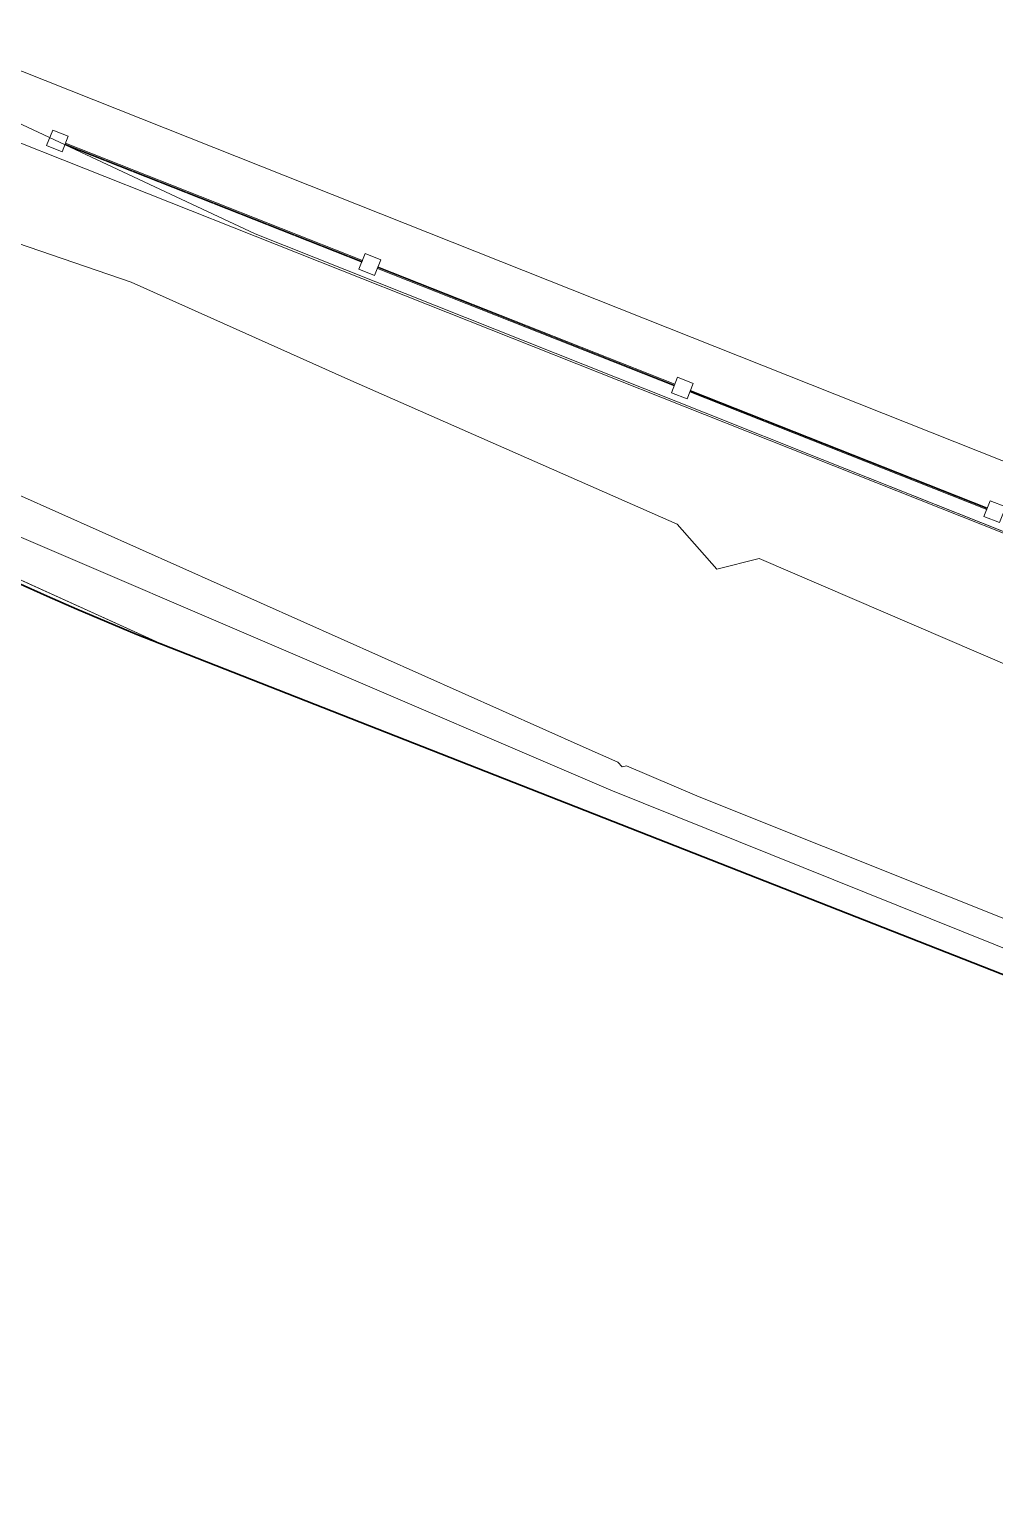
# Model space of a CAD drawing. Header units: metres. Extents: x -207 to 292, y -187 to 169.
# Drawn here: x -105.204 to -102.33, y -59.189 to -54.849 of the extents above; entities that cross this region are included whole.
import ezdxf

# ---------------------------------------------------------------- set-up
doc = ezdxf.new("R2010")
doc.units = ezdxf.units.M
for name, color, linetype, lineweight in [('A-GLAZ-CWMG', 7, 'Continuous', 9), ('C-TOPO', 7, 'Continuous', 9), ('C-TOPO-MINR', 7, 'Continuous', 9), ('CERCO INTERIOR', 7, 'Continuous', 9), ('solera', 7, 'Continuous', 35)]:
    doc.layers.add(name, color=color, linetype=linetype, lineweight=lineweight)
doc.layers.add('PR10-ARQ-PL-001-Emplazamiento-C-1_dwg', color=7, linetype='Continuous', lineweight=9, true_color=0x767676)

# ---------------------------------------------------------------- blocks, each defined once
blk = doc.blocks.new('Quad Corner Mullion - 50x50 mm-2128574-PLANTA EMPLAZAMIENTO ACTUALIZADO')
at = {"layer": 'A-GLAZ-CWMG'}
for p, q in [((0.025, 0.025), (-0.025, 0.025)), ((-0.025, 0.025), (-0.025, -0.025)), ((0.025, -0.025), (0.025, 0.025)), ((-0.025, -0.025), (0.025, -0.025))]:
    blk.add_line(p, q, dxfattribs=at)
blk = doc.blocks.new('Quad Corner Mullion - 50x50 mm-2128575-PLANTA EMPLAZAMIENTO ACTUALIZADO')
at = {"layer": 'A-GLAZ-CWMG'}
for p, q in [((-0.025, -0.025), (-0.025, 0.025)), ((-0.025, 0.025), (0.025, 0.025)), ((0.025, 0.025), (0.025, -0.025)), ((0.025, -0.025), (-0.025, -0.025))]:
    blk.add_line(p, q, dxfattribs=at)
blk = doc.blocks.new('Circular Mullion - 5mm-2127248-PLANTA EMPLAZAMIENTO ACTUALIZADO')
at = {"layer": 'A-GLAZ-CWMG'}
for p, q in [((-107.6478, -45.3968), (-107.9974, -46.2801)), ((-107.6455, -45.3977), (-107.9951, -46.281)), ((-107.9951, -46.281), (-107.6455, -45.3977)), ((-107.9927, -46.2819), (-107.6432, -45.3986)), ((-107.6455, -45.3977), (-107.6478, -45.3968)), ((-107.6432, -45.3986), (-107.6455, -45.3977)), ((-107.9974, -46.2801), (-107.9951, -46.281)), ((-107.9951, -46.281), (-107.9927, -46.2819))]:
    blk.add_line(p, q, dxfattribs=at)
blk = doc.blocks.new('Rectangular Mullion - 50 x 50 mm-2128568-PLANTA EMPLAZAMIENTO ACTUALIZADO')
at = {"layer": 'A-GLAZ-CWMG'}
for p, q in [((0.025, 0.025), (-0.025, 0.025)), ((-0.025, 0.025), (-0.025, -0.025)), ((0.025, -0.025), (0.025, 0.025)), ((-0.025, -0.025), (0.025, -0.025))]:
    blk.add_line(p, q, dxfattribs=at)
blk = doc.blocks.new('Rectangular Mullion - 50 x 50 mm-2128569-PLANTA EMPLAZAMIENTO ACTUALIZADO')
at = {"layer": 'A-GLAZ-CWMG'}
for p, q in [((-0.025, -0.025), (-0.025, 0.025)), ((-0.025, 0.025), (0.025, 0.025)), ((0.025, 0.025), (0.025, -0.025)), ((0.025, -0.025), (-0.025, -0.025))]:
    blk.add_line(p, q, dxfattribs=at)
blk = doc.blocks.new('YADRAN_LASQUEMAS_ARQ_MO_002_TERRAZAS_rvt-1-PLANTA EMPLAZAMIENTO ACTUALIZADO')
at = {"layer": 'A-GLAZ-CWMG', "lineweight": 9}
for name, p, rotation in [('Quad Corner Mullion - 50x50 mm-2128574-PLANTA EMPLAZAMIENTO ACTUALIZADO', (-105.12, -55.182), 158.4099999999995), ('Quad Corner Mullion - 50x50 mm-2128575-PLANTA EMPLAZAMIENTO ACTUALIZADO', (-105.12, -55.182), 158.4099999999995), ('Circular Mullion - 5mm-2127248-PLANTA EMPLAZAMIENTO ACTUALIZADO', (-58.8157, -163.1863), 269.9999999999995), ('Circular Mullion - 5mm-2127248-PLANTA EMPLAZAMIENTO ACTUALIZADO', (-58.8157, -163.1863), 269.9999999999995), ('Circular Mullion - 5mm-2127248-PLANTA EMPLAZAMIENTO ACTUALIZADO', (-58.8157, -163.1863), 269.9999999999995), ('Circular Mullion - 5mm-2127248-PLANTA EMPLAZAMIENTO ACTUALIZADO', (-58.8157, -163.1863), 269.9999999999995), ('Circular Mullion - 5mm-2127248-PLANTA EMPLAZAMIENTO ACTUALIZADO', (-57.8859, -163.5542), 269.9999999999993), ('Circular Mullion - 5mm-2127248-PLANTA EMPLAZAMIENTO ACTUALIZADO', (-57.8859, -163.5542), 269.9999999999993), ('Circular Mullion - 5mm-2127248-PLANTA EMPLAZAMIENTO ACTUALIZADO', (-57.8859, -163.5542), 269.9999999999993), ('Circular Mullion - 5mm-2127248-PLANTA EMPLAZAMIENTO ACTUALIZADO', (-57.8859, -163.5542), 269.9999999999993), ('Circular Mullion - 5mm-2127248-PLANTA EMPLAZAMIENTO ACTUALIZADO', (-56.9561, -163.9222), 269.9999999999992), ('Circular Mullion - 5mm-2127248-PLANTA EMPLAZAMIENTO ACTUALIZADO', (-56.9561, -163.9222), 269.9999999999992), ('Circular Mullion - 5mm-2127248-PLANTA EMPLAZAMIENTO ACTUALIZADO', (-56.9561, -163.9222), 269.9999999999992), ('Circular Mullion - 5mm-2127248-PLANTA EMPLAZAMIENTO ACTUALIZADO', (-56.9561, -163.9222), 269.9999999999992)]:
    blk.add_blockref(name, p, dxfattribs=dict(at, rotation=rotation))
at = {"layer": 'A-GLAZ-CWMG', "lineweight": 9, "extrusion": (0, 0, -1), "rotation": 201.5900000000006}
for name, p in [('Rectangular Mullion - 50 x 50 mm-2128568-PLANTA EMPLAZAMIENTO ACTUALIZADO', (104.1902, -55.55)), ('Rectangular Mullion - 50 x 50 mm-2128569-PLANTA EMPLAZAMIENTO ACTUALIZADO', (104.1902, -55.55)), ('Rectangular Mullion - 50 x 50 mm-2128568-PLANTA EMPLAZAMIENTO ACTUALIZADO', (103.2603, -55.9179)), ('Rectangular Mullion - 50 x 50 mm-2128569-PLANTA EMPLAZAMIENTO ACTUALIZADO', (103.2603, -55.9179)), ('Rectangular Mullion - 50 x 50 mm-2128568-PLANTA EMPLAZAMIENTO ACTUALIZADO', (102.3305, -56.2859)), ('Rectangular Mullion - 50 x 50 mm-2128569-PLANTA EMPLAZAMIENTO ACTUALIZADO', (102.3305, -56.2859))]:
    blk.add_blockref(name, p, dxfattribs=at)
blk = doc.blocks.new('PR10-ARQ-PL-001-Emplazamiento-C-1_dwg-674643-PLANTA EMPLAZAMIENTO ACTUALIZADO')
at = {"layer": 'C-TOPO', "flags": 128}
for points in [[(-109.7462, -48.6023), (-109.7852, -49.4495), (-109.7323, -50.2961), (-109.5883, -51.1319), (-109.3547, -51.9473), (-109.0344, -52.7327), (-108.6311, -53.4788), (-108.1495, -54.177), (-107.5953, -54.819), (-107.4819, -54.9247), (-106.9749, -55.3974), (-106.8382, -55.4996), (-106.2956, -55.9053), (-105.5654, -56.3368), (-104.7929, -56.6869), (-101.4874, -57.9858), (-100.9778, -58.186), (-99.2874, -58.8503), (-98.9602, -58.9789), (-95.2273, -60.4458), (-89.8862, -62.5446), (-89.3203, -62.767), (-79.8742, -66.4789)], [(-109.7462, -48.6023), (-109.7852, -49.4495), (-109.7323, -50.2961), (-109.5883, -51.1319), (-109.3547, -51.9473), (-109.0344, -52.7327), (-108.6311, -53.4788), (-108.1495, -54.177), (-107.5953, -54.819), (-107.4819, -54.9247), (-106.9749, -55.3974), (-106.8382, -55.4996), (-106.2956, -55.9053), (-105.5654, -56.3368), (-104.7929, -56.6869), (-101.4874, -57.9858), (-100.9778, -58.186), (-99.2874, -58.8503), (-98.9602, -58.9789), (-95.2273, -60.4458), (-89.8862, -62.5446), (-89.3203, -62.767), (-79.8742, -66.4789)], [(-82.6655, 20.879), (-107.9388, -43.26), (-108.9301, -45.796), (-109.585, -48.053), (-109.656, -50.289), (-109.3308, -51.834), (-107.8634, -54.399), (-105.9994, -56.031), (-103.4731, -57.115), (-100.2744, -58.402), (-88.8708, -62.976), (-80.3536, -66.302), (-78.0216, -66.925), (-75.2844, -66.886), (-72.4963, -65.73), (-70.1118, -62.965)], [(-105.2556, -55.119), (-104.5316, -55.4589), (-103.1924, -55.9918), (-104.5316, -55.4589), (-105.2556, -55.119)], [(-85.4228, -63.0623), (-88.7405, -61.7422), (-89.1778, -61.5682), (-90.4235, -61.0725), (-93.3086, -59.9245), (-96.2762, -58.7437), (-96.4272, -58.6837), (-98.2731, -57.9492), (-98.3078, -57.9354), (-99.9847, -57.2681), (-102.8438, -56.1305), (-103.1924, -55.9918), (-102.8438, -56.1305), (-99.9847, -57.2681), (-98.3078, -57.9354), (-98.2731, -57.9492), (-96.4272, -58.6837), (-96.2762, -58.7437), (-93.3086, -59.9245), (-90.4235, -61.0725), (-89.1778, -61.5682), (-88.7405, -61.7422), (-85.4228, -63.0623)]]:
    blk.add_lwpolyline(points, dxfattribs=at)
at = {"layer": 'C-TOPO-MINR', "color": 9, "true_color": 0xc0c0c0, "flags": 128}
for points in [[(-98.5249, -59.0022), (-98.6517, -58.9417), (-100.1208, -58.3688), (-100.2556, -58.3154), (-103.2107, -57.1352), (-103.4267, -57.0423), (-103.4399, -57.0456), (-103.4523, -57.0316), (-103.5556, -56.986), (-105.837, -55.9676)], [(-105.5114, -55.3932), (-104.9008, -55.6028), (-104.2555, -55.8909), (-103.2753, -56.3233), (-103.1575, -56.4568), (-103.0319, -56.4248), (-100.9819, -57.3072), (-100.112, -57.6546), (-98.9475, -58.1152), (-98.4267, -58.3184)]]:
    blk.add_lwpolyline(points, dxfattribs=at)
at = {"layer": 'CERCO INTERIOR', "flags": 128}
blk.add_lwpolyline([(-43.8501, 6.1928), (-70.4226, -61.1085), (-71.6346, -63.4676), (-73.5279, -65.1069), (-75.9792, -65.979), (-78.5661, -65.7792), (-105.4009, -55.1206), (-107.4035, -53.5117), (-108.6118, -51.2683), (-108.7585, -48.6564), (-108.2451, -46.181), (-80.7154, 23.3595), (-79.5768, 25.6151), (-77.8364, 27.1497), (-75.5964, 28.0668), (-72.9859, 27.9815), (-46.0119, 17.335), (-43.9968, 15.6817), (-42.7375, 13.6508), (-42.3385, 11.1388), (-42.9762, 8.6573)], close=True, dxfattribs=at)
blk.add_lwpolyline([(-71.7655, -63.3164), (-73.6303, -64.9311), (-76.0062, -65.7763), (-78.5205, -65.5822), (-105.2991, -54.9458), (-107.2467, -53.3811), (-108.4146, -51.2126), (-108.5574, -48.6714), (-108.0493, -46.2216)], dxfattribs=at)
at = {"layer": 'solera'}
blk.add_line((-104.8384, -56.669), (-79.1381, -66.7681), dxfattribs=at)
blk.add_arc((-101.9499, -49.3853), 7.8356, 161.85458, 248.72607, dxfattribs=at)

msp = doc.modelspace()

# ---------------------------------------------------------------- linework, layer by layer
at = {"layer": 'C-TOPO'}
for p, q in [((-104.5316, -55.4589), (-105.2556, -55.119)), ((-104.5316, -55.4589), (-105.2556, -55.119)), ((-104.5316, -55.4589), (-103.1924, -55.9918)), ((-104.5316, -55.4589), (-103.1924, -55.9918)), ((-102.8438, -56.1305), (-103.1924, -55.9918)), ((-103.1924, -55.9918), (-102.8438, -56.1305)), ((-105.9994, -56.031), (-103.4731, -57.115)), ((-99.9847, -57.2681), (-102.8438, -56.1305)), ((-102.8438, -56.1305), (-99.9847, -57.2681)), ((-105.5654, -56.3368), (-104.7929, -56.6869)), ((-104.7929, -56.6869), (-105.5654, -56.3368)), ((-104.7929, -56.6869), (-101.4874, -57.9858)), ((-101.4874, -57.9858), (-104.7929, -56.6869)), ((-103.4731, -57.115), (-100.2744, -58.402))]:
    msp.add_line(p, q, dxfattribs=at)
at = {"layer": 'C-TOPO-MINR', "color": 9, "true_color": 0xc0c0c0, "flags": 128}
for points in [[(-105.5114, -55.3932), (-104.9008, -55.6028), (-104.2555, -55.8909), (-103.2753, -56.3233), (-103.1575, -56.4568), (-103.0319, -56.4248), (-100.9819, -57.3072), (-100.112, -57.6546), (-98.9475, -58.1152), (-98.4267, -58.3184)], [(-105.837, -55.9676), (-103.5556, -56.986), (-103.4523, -57.0316), (-103.4399, -57.0456), (-103.4267, -57.0423), (-103.2107, -57.1352), (-100.2556, -58.3154), (-100.1208, -58.3688), (-98.6517, -58.9417), (-98.5249, -59.0022)]]:
    msp.add_lwpolyline(points, dxfattribs=at)

# ---------------------------------------------------------------- block references
at = {"lineweight": 5}
msp.add_blockref('YADRAN_LASQUEMAS_ARQ_MO_002_TERRAZAS_rvt-1-PLANTA EMPLAZAMIENTO ACTUALIZADO', (0, 0), dxfattribs=at)
at = {"layer": 'PR10-ARQ-PL-001-Emplazamiento-C-1_dwg', "color": 7}
msp.add_blockref('PR10-ARQ-PL-001-Emplazamiento-C-1_dwg-674643-PLANTA EMPLAZAMIENTO ACTUALIZADO', (0, 0), dxfattribs=at)

doc.saveas('drawing.dxf')
